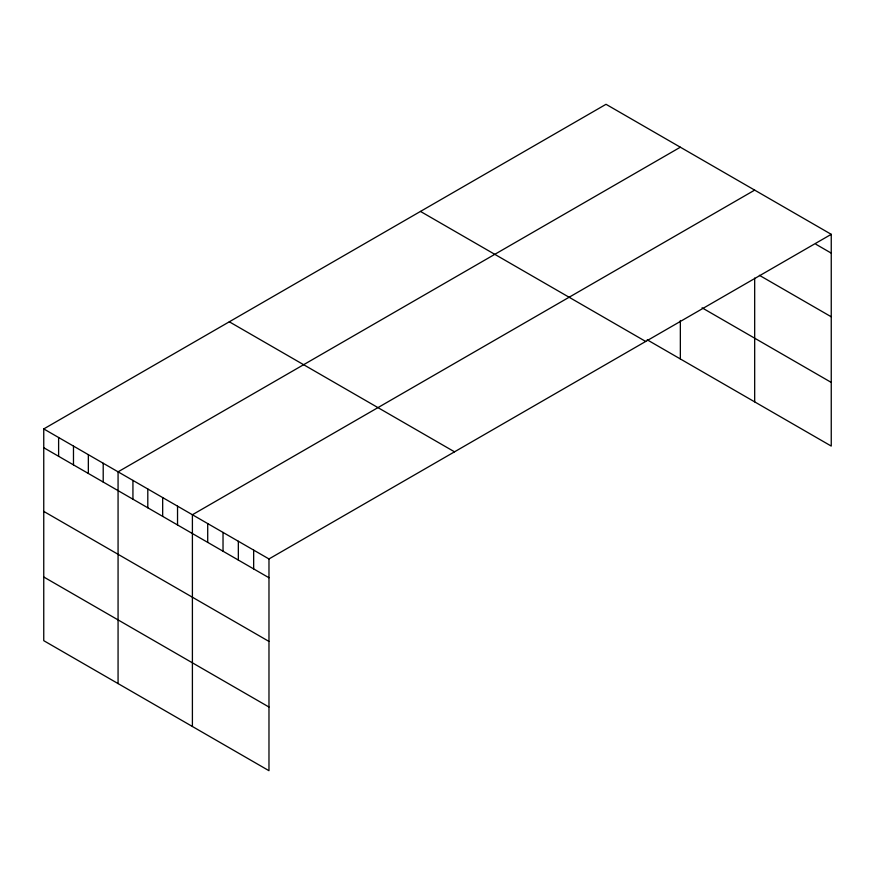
<?xml version="1.0" encoding="UTF-8"?>
<svg xmlns="http://www.w3.org/2000/svg" width="875" height="875" viewBox="0 0 875 875"><rect width="100%" height="100%" fill="white"/><g stroke="black" fill="none" stroke-linecap="round" stroke-linejoin="round"><path stroke-width="1.31" d="M43.75 428.925L268.975 558.95L268.975 770.7L43.75 640.675L43.75 428.925L606.025 104.3L831.25 234.325L831.25 446.075L647.194 339.817M680.345 147.208L118.07 471.833L118.07 683.583M754.677 190.116L192.402 514.741L192.402 726.491M268.975 558.95L831.25 234.325M815.938 244.278L831.25 253.127M759.391 275.308L831.25 316.794M702.078 307.825L831.25 382.408M420.47 211.422L645.695 341.458M229.305 321.792L454.53 451.828M43.75 447.716L268.975 577.752M43.75 511.394L268.975 641.43M43.75 576.997L268.975 707.033M754.677 278.053L754.677 401.866M680.345 320.491L680.345 358.958M253.662 550.112L253.662 568.903M238.339 541.264L238.339 560.066M223.027 532.427L223.027 551.228M207.714 523.589L207.714 542.38M177.537 506.166L177.537 524.956M162.673 497.58L162.673 516.37M147.798 488.994L147.798 507.795M132.934 480.419L132.934 499.209M103.206 463.247L103.206 482.048M88.342 454.672L88.342 473.462M73.478 446.086L73.478 464.877M58.614 437.5L58.614 456.302"/></g></svg>
